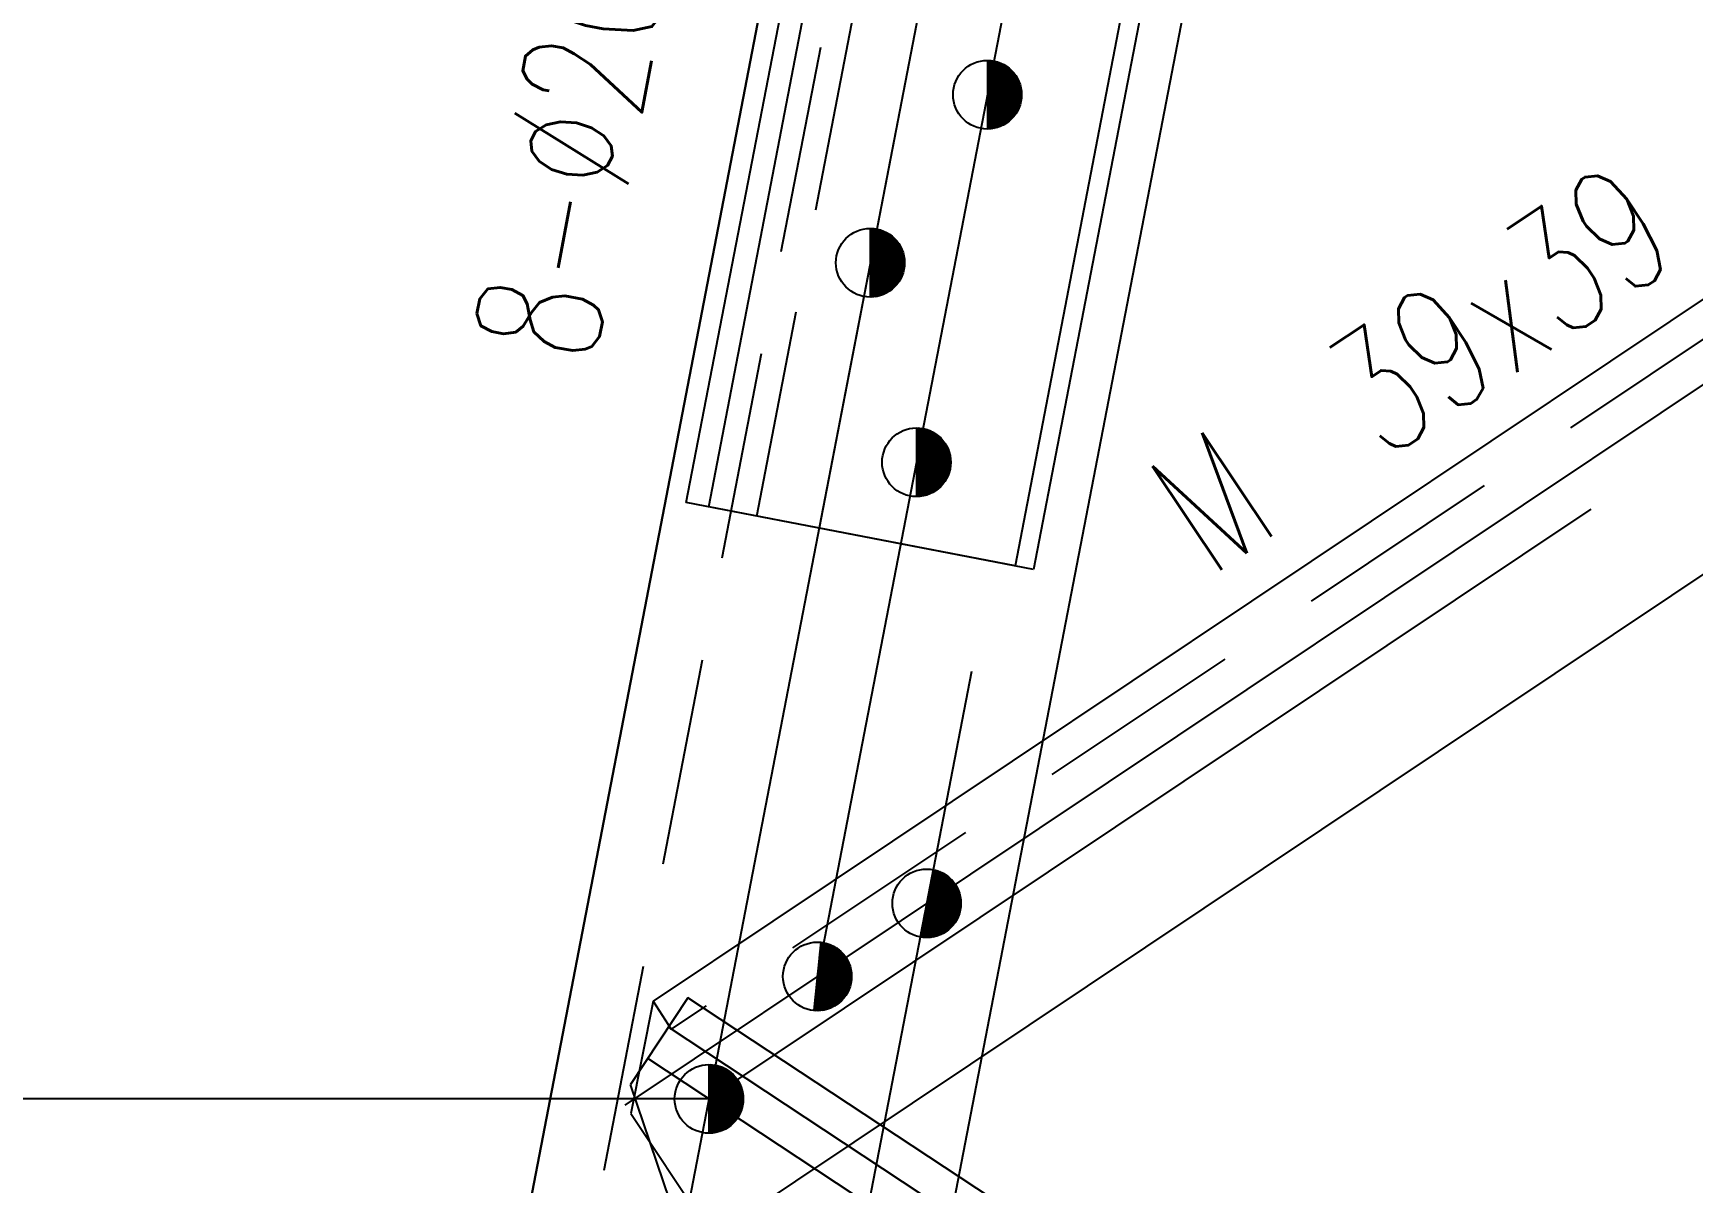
# Model space of a CAD drawing. Extents: x 512650 to 528870, y -6972 to 4508.
# Drawn here: x 514190 to 514988, y -4369 to -3816 of the extents above; entities that cross this region are included whole.
import ezdxf

# ---------------------------------------------------------------- set-up
doc = ezdxf.new("R2010")
doc.units = 0
doc.header["$LTSCALE"] = 200
doc.header["$MEASUREMENT"] = 0
doc.linetypes.add('DASHED', pattern=[0.75, 0.5, -0.25])
doc.layers.get('0').update_dxf_attribs({"linetype": 'CONTINUOUS'})
for name, color, linetype in [('ASSI', 3, 'CONTINUOUS'), ('FORI', 2, 'CONTINUOUS'), ('LINEA_ANG', 2, 'CONTINUOUS'), ('LINEE_PIASTRE', 2, 'CONTINUOUS'), ('LS', 7, 'CONTINUOUS'), ('TRAT-Y', 7, 'DASHED')]:
    doc.layers.add(name, color=color, linetype=linetype)
doc.styles.add('QUOTE', font='ROMANS8.SHX', dxfattribs={"width": 0.7})
doc.styles.add('RS', font='ROMANS8.shx', dxfattribs={"width": 0.7})
doc.styles.get("Standard").update_dxf_attribs({"font": 'ROMANS8.SHX', "width": 0.7})
doc.dimstyles.new('TRATTO', dxfattribs={"dimscale": 0, "dimtxt": 60, "dimasz": 40, "dimexe": 0, "dimexo": 0, "dimgap": 5, "dimtad": 1, "dimrnd": 0.5, "dimdsep": 46, "dimtxsty": 'RS', "dimblk1": 'OBLIQUE', "dimblk2": 'OBLIQUE', "dimsah": 1, "dimcen": 0.09, "dimclrd": 2, "dimclre": 2, "dimclrt": 7, "dimadec": 0, "dimazin": 0, "dimtfac": 1, "dimtix": 1, "dimtmove": 2, "dimatfit": 3, "dimfxl": 1, "dimtolj": 1, "dimtzin": 0, "dimarcsym": 0})

# ---------------------------------------------------------------- blocks, each defined once
blk = doc.blocks.new('ASSE98')
blk.add_line((0, 0), (1, 0))
at = {"color": 7, "flags": 1}
for tag, p in [('LAV1', (3.07431, 6.82847)), ('LAV2', (3.07431, 6.49513)), ('LAV3', (3.07431, 6.1618)), ('LAV4', (3.07431, 5.82847)), ('LAV5', (3.07431, 5.49513)), ('LAV6', (3.07431, 5.1618)), ('LAV7', (3.07431, 4.82847)), ('LAV8', (3.07431, 4.49513)), ('LAV9', (3.07431, 4.1618)), ('LAV10', (3.07431, 3.82847))]:
    blk.add_attdef(tag, p, '', height=0.2, dxfattribs=at)
at = {"color": 7, "style": 'QUOTE', "width": 0.5, "flags": 1}
for tag, p in [('TI', (1.38308, 6.82731)), ('DI_S', (1.38308, 6.42178)), ('D_S', (1.38308, 6.02092)), ('E_S', (1.38308, 5.68065)), ('NFORI', (1.36454, 5.29792)), ('ALAR', (1.36349, 4.93246)), ('FAM', (1.3775, 4.54645)), ('ALA', (1.38308, 4.19257)), ('DISP2', (1.38308, 3.84971)), ('DISP1', (1.38308, 3.50686)), ('PINZAF', (1.38308, 3.164)), ('PINZAI', (1.38308, 2.82114)), ('TRP', (1.38308, 2.47829)), ('NP', (1.38308, 2.13543)), ('SV', (1.38308, 1.79257)), ('PESO', (1.38308, 1.44971)), ('QUA', (1.38308, 1.10686)), ('LUN', (1.38308, 0.764)), ('PROF', (1.38308, 0.42114)), ('POS', (1.38308, 0.07829))]:
    blk.add_attdef(tag, p, '', height=0.2, dxfattribs=at)
blk = doc.blocks.new('_OBLIQUE')
at = {"color": 0, "linetype": 'ByBlock'}
blk.add_line((-0.5, -0.5), (0.5, 0.5), dxfattribs=at)
blk = doc.blocks.new('*D19')
at = {"layer": 'LS', "color": 2, "lineweight": -2, "transparency": 16777216}
for p, q in [((515320.81, -150.37), (513296.84, -150.37)), ((513296.84, -150.37), (513296.84, -4328.8)), ((514515, -4328.8), (513296.84, -4328.8))]:
    blk.add_line(p, q, dxfattribs=at)
at = {"layer": 'LS', "color": 2, "lineweight": -2, "transparency": 16777216, "xscale": 40, "yscale": 40, "zscale": 40}
for p, rotation in [((513296.84, -150.37), 90), ((513296.84, -4328.8), 270)]:
    blk.add_blockref('_OBLIQUE', p, dxfattribs=dict(at, rotation=rotation))
at = {"layer": 'LS', "color": 7, "transparency": 16777216, "insert": (513261.84, -2239.58), "char_height": 60, "attachment_point": 5, "rotation": 90, "style": 'RS'}
blk.add_mtext('\\A1;4100', dxfattribs=at)
blk = doc.blocks.new('20')
at = {"color": 0}
for p, q in [((0, 0.982), (0.018, 1)), ((0, 0.937), (0.061, 0.998)), ((0, 0.892), (0.102, 0.995)), ((1, -0.007), (0, 0.993)), ((0, 0.848), (0.142, 0.99)), ((0, 0.803), (0.181, 0.984)), ((0, 0.758), (0.218, 0.976)), ((0.999, 0.039), (0.039, 0.999)), ((0.996, 0.087), (0.087, 0.996)), ((0.991, 0.137), (0.137, 0.991)), ((0.982, 0.191), (0.191, 0.982)), ((0.969, 0.249), (0.249, 0.969)), ((0, 0.713), (0.254, 0.967)), ((0, 0.668), (0.289, 0.957)), ((0.999, -0.051), (0, 0.948)), ((0, 0.623), (0.323, 0.946)), ((0, 0.578), (0.356, 0.934)), ((0, 0.533), (0.388, 0.922)), ((0, 0.488), (0.419, 0.908)), ((0.996, -0.093), (0, 0.903)), ((0, 0.443), (0.45, 0.893)), ((0, 0.398), (0.479, 0.878)), ((0, 0.354), (0.508, 0.861)), ((0.991, -0.133), (0, 0.858)), ((0, 0.309), (0.536, 0.844)), ((0, 0.264), (0.563, 0.827)), ((0.985, -0.172), (0, 0.813)), ((0, 0.219), (0.589, 0.808)), ((0, 0.174), (0.615, 0.789)), ((0, 0.129), (0.64, 0.769)), ((0.978, -0.209), (0, 0.768)), ((0, 0.084), (0.664, 0.748)), ((0, 0.039), (0.687, 0.726)), ((0.969, -0.246), (0, 0.724)), ((0, -0.006), (0.71, 0.704)), ((0, -0.051), (0.732, 0.681)), ((0.96, -0.281), (0, 0.679)), ((0, -0.095), (0.753, 0.658)), ((0.949, -0.315), (0, 0.634)), ((0, -0.14), (0.774, 0.633)), ((0, -0.185), (0.794, 0.608)), ((0.937, -0.348), (0, 0.589)), ((0, -0.23), (0.813, 0.583)), ((0, -0.275), (0.831, 0.556)), ((0.925, -0.381), (0, 0.544)), ((0, -0.32), (0.849, 0.529)), ((0, -0.365), (0.866, 0.501)), ((0.911, -0.412), (0, 0.499)), ((0.95, 0.312), (0.312, 0.95)), ((0.923, 0.384), (0.384, 0.923)), ((0.883, 0.469), (0.469, 0.883)), ((0.808, 0.589), (0.589, 0.808)), ((0, -0.41), (0.882, 0.472)), ((0.897, -0.443), (0, 0.454)), ((0, -0.455), (0.897, 0.442)), ((0, -0.5), (0.911, 0.412)), ((0.881, -0.472), (0, 0.409)), ((0, -0.544), (0.925, 0.38)), ((0.865, -0.501), (0, 0.364)), ((0, -0.589), (0.937, 0.348)), ((0.849, -0.529), (0, 0.319)), ((0, -0.634), (0.949, 0.315)), ((0, -0.679), (0.96, 0.281)), ((0.831, -0.556), (0, 0.275)), ((0, -0.724), (0.969, 0.245)), ((0.813, -0.583), (0, 0.23)), ((0, -0.769), (0.978, 0.209)), ((0.793, -0.609), (0, 0.185)), ((0, -0.814), (0.985, 0.171)), ((0.774, -0.634), (0, 0.14)), ((0, -0.859), (0.991, 0.132)), ((0.753, -0.658), (0, 0.095)), ((0, -0.904), (0.996, 0.092)), ((0.732, -0.682), (0, 0.05)), ((0, -0.949), (0.999, 0.05)), ((0, -0.993), (1, 0.007)), ((0.71, -0.705), (0, 0.005)), ((0.687, -0.727), (0, -0.04)), ((0.664, -0.748), (0, -0.085)), ((0.639, -0.769), (0, -0.13)), ((0.614, -0.789), (0, -0.174)), ((0.589, -0.808), (0, -0.219)), ((0.563, -0.827), (0, -0.264)), ((0.535, -0.845), (0, -0.309)), ((0.508, -0.862), (0, -0.354)), ((0.479, -0.878), (0, -0.399)), ((0.449, -0.893), (0, -0.444)), ((0.039, -0.999), (0.999, -0.039)), ((0.087, -0.996), (0.996, -0.087)), ((0.138, -0.99), (0.99, -0.138)), ((0.192, -0.981), (0.981, -0.192)), ((0.25, -0.968), (0.968, -0.25)), ((0.313, -0.95), (0.95, -0.313)), ((0.385, -0.923), (0.923, -0.385)), ((0.47, -0.883), (0.883, -0.47)), ((0.419, -0.908), (0, -0.489)), ((0.388, -0.922), (0, -0.534)), ((0.356, -0.935), (0, -0.579)), ((0.323, -0.946), (0, -0.623)), ((0.289, -0.957), (0, -0.668)), ((0.254, -0.967), (0, -0.713)), ((0.218, -0.976), (0, -0.758)), ((0.181, -0.984), (0, -0.803)), ((0.142, -0.99), (0, -0.848)), ((0.102, -0.995), (0, -0.893)), ((0.591, -0.807), (0.807, -0.591))]:
    blk.add_line(p, q, dxfattribs=at)
blk.add_line((0, 1), (0, -1))
blk.add_circle((0, 0), 1)
blk = doc.blocks.new('*D27')
at = {"layer": 'LS', "color": 2, "lineweight": -2, "transparency": 16777216}
for p, q in [((514828.74, -2935.65), (513726.47, -2935.65)), ((513726.47, -2935.65), (513726.47, -4328.8)), ((514515, -4328.8), (513726.47, -4328.8))]:
    blk.add_line(p, q, dxfattribs=at)
at = {"layer": 'LS', "color": 2, "lineweight": -2, "transparency": 16777216, "xscale": 40, "yscale": 40, "zscale": 40}
for p, rotation in [((513726.47, -2935.65), 90), ((513726.47, -4328.8), 270)]:
    blk.add_blockref('_OBLIQUE', p, dxfattribs=dict(at, rotation=rotation))
at = {"layer": 'LS', "color": 7, "transparency": 16777216, "insert": (513691.47, -3632.23), "char_height": 60, "attachment_point": 5, "rotation": 90, "style": 'RS'}
blk.add_mtext('\\A1;1367', dxfattribs=at)
blk = doc.blocks.new('bull')
at = {"style": 'RS', "width": 0.7, "flags": 1}
for tag, p in [('NN', (-12.253, 0)), ('DIAMETRO', (0, -4.857)), ('SERRAGGIO', (0, -9.714)), ('LUNGHEZZA', (0, -14.571)), ('NB', (0, -19.429)), ('TIPO', (0, -24.116)), ('EL', (-0.136, -28.999))]:
    blk.add_attdef(tag, p, '', height=3, dxfattribs=at)
at = {"style": 'RS', "width": 0.7}
blk.add_attdef('BULLONE', (0, 0), '', height=3, dxfattribs=at)

msp = doc.modelspace()

# ---------------------------------------------------------------- linework, layer by layer
at = {"layer": 'ASSI', "color": 6}
for p, q in [((514515.005, -4328.803), (514939.205, -4045.236)), ((514641.204, -4123.236), (514505.054, -4829.228))]:
    msp.add_line(p, q, dxfattribs=at)
at = {"layer": 'LINEA_ANG'}
for p, q in [((520739.94, -102.649), (514488.138, -4281.808)), ((514516.847, -4394.931), (520750.359, -227.998)), ((514514.908, -4044.134), (514649.353, -3346.98)), ((514796.639, -3375.384), (514662.194, -4072.538)), ((514347.949, -4798.93), (514560.6, -3696.248)), ((514756.982, -3734.12), (514544.331, -4836.802)), ((514662.194, -4072.538), (514514.908, -4044.134)), ((514504.84, -4280.172), (514477.312, -4321.912)), ((514488.138, -4281.808), (514477.389, -4335.905)), ((515275.356, -4788.34), (514504.84, -4280.172)), ((514513.904, -4429.898), (514477.312, -4321.912)), ((514477.389, -4335.905), (514516.847, -4394.931))]:
    msp.add_line(p, q, dxfattribs=at)
at = {"layer": 'LINEA_ANG', "color": 2}
msp.add_line((515265.996, -4802.531), (514495.48, -4294.364), dxfattribs=at)
at = {"layer": 'LINEA_ANG'}
msp.add_lwpolyline([(514488.138, -4281.808), (514496.822, -4295.249)], dxfattribs=at)
at = {"layer": 'LINEE_PIASTRE'}
for p, q in [((514504.107, -4042.051), (514638.552, -3344.897)), ((514805.477, -3377.088), (514671.031, -4074.242)), ((514671.031, -4074.242), (514504.107, -4042.051))]:
    msp.add_line(p, q, dxfattribs=at)
at = {"layer": 'LS', "color": 6}
for p, q in [((515412.482, 324.979), (514421.602, -4813.134)), ((514741.653, -3364.779), (514567.096, -4269.924))]:
    msp.add_line(p, q, dxfattribs=at)
at = {"layer": 'LS', "color": 2}
msp.add_line((514515.005, -4328.803), (513296.839, -4328.803), dxfattribs=at)
at = {"layer": 'TRAT-Y'}
for p, q in [((520748.832, -115.95), (514497.03, -4295.11)), ((514537.983, -4048.584), (514672.428, -3351.43)), ((514379.37, -4804.99), (514592.021, -3702.307))]:
    msp.add_line(p, q, dxfattribs=at)

# ---------------------------------------------------------------- block references
at = {"layer": 'ASSI'}
ref = msp.add_blockref('ASSE98', (520758.836, -130.915), dxfattribs=dict(at, xscale=7559.000000000001, zscale=7559.000000000001, rotation=213.7616493182259))
ref.add_attrib('LAV1', 'M  39x39', (514755.625, -4078.415), dxfattribs={"layer": '0', "color": 7, "height": 60, "rotation": 33.761649, "width": 0.7})
at = {"layer": 'ASSI', "xscale": 710, "zscale": 710, "rotation": 259.0845673897517}
msp.add_blockref('ASSE98', (514702.376, -3357.205), dxfattribs=at)
at = {"layer": 'ASSI'}
for p, xscale, rotation in [((514560.6, -3696.248), 1123, 259.084567389755), ((515256.086, -4817.558), 923, 146.5945159512439)]:
    msp.add_blockref('ASSE98', p, dxfattribs=dict(at, xscale=xscale, rotation=rotation))
at = {"layer": 'FORI', "xscale": 16.5, "yscale": 16.5, "zscale": 16.5}
for p in [(514648.866, -3845.914), (514592.548, -3926.711), (514614.781, -4022.658)]:
    msp.add_blockref('20', p, dxfattribs=at)
for p, rotation in [((514619.696, -4234.762), 348.9550717365387), ((514567.096, -4269.924), 354.1777425852254), ((514515.005, -4328.803), 359.976651525)]:
    msp.add_blockref('20', p, dxfattribs=dict(at, rotation=rotation))
at = {"layer": 'LS', "color": 7, "xscale": 20, "yscale": 20, "zscale": 20, "rotation": 79.3364682570378}
msp.add_blockref('bull', (514459.746, -3976.406), dxfattribs=at).add_auto_attribs({'BULLONE': '8-%%c20x75                '})

# ---------------------------------------------------------------- dimensions: what is measured, and where the dimension line sits
at = {"layer": 'LS'}
for base, p1, picture, middle in [((513296.839, -4328.803), (515320.812, -150.366), '*D19', (513261.839, -2239.584)), ((513726.471, -4328.803), (514828.738, -2935.651), '*D27', (513691.471, -3632.227))]:
    dim = msp.add_linear_dim(base=base, p1=p1, p2=(514515.005, -4328.803), angle=90, dimstyle='TRATTO', override={"dimscale": 1, "dimlfac": 0.981228}, dxfattribs=at)
    dim.commit()
    dim.dimension.update_dxf_attribs({"geometry": picture, "text_midpoint": middle})

doc.saveas('drawing.dxf')
